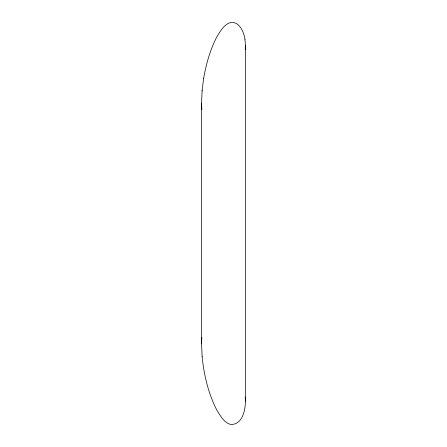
<?xml version="1.0" encoding="UTF-8"?>
<svg xmlns="http://www.w3.org/2000/svg" width="447" height="447" viewBox="0 0 447 447"><rect width="100%" height="100%" fill="white"/><g stroke="black" fill="none" stroke-linecap="round" stroke-linejoin="round"><path stroke-width="0.67" d="M201.563 103.38L202.111 90.607L203.642 78.309M201.837 337.463L201.563 343.793L201.563 103.134L201.837 109.632M245.185 49.656L245.437 45.734L245.437 401.266M202.111 356.225L202.111 356.427C203.921 374.731 208.19 392.986 216.499 409.48C220.058 415.229 223.645 422.571 230.73 424.488C243.632 424.873 246.185 406.982 245.185 397.132M203.642 78.359C206.112 64.262 210.001 50.321 216.499 37.52C219.734 32.178 222.936 26.021 228.786 23.138C238.424 19.316 244.246 31.977 245.001 39.71M245.001 39.649L245.437 45.79M201.563 343.715L202.111 356.309M202.111 90.562L202.111 90.886"/></g></svg>
